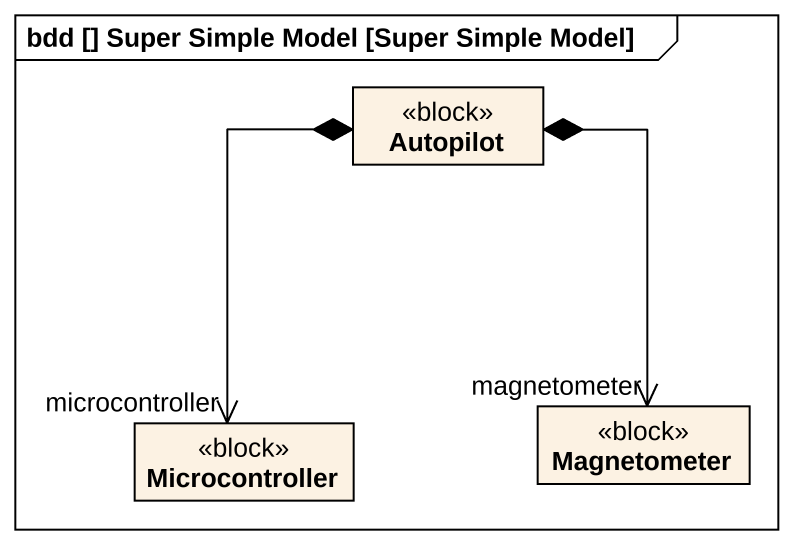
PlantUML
@startuml
mainframe bdd [] Super Simple Model [Super Simple Model]
hide circle
hide empty members
class Autopilot <<block>>
class Microcontroller <<block>>
class Magnetometer <<block>>
Autopilot *--> "microcontroller" Microcontroller
Autopilot *--> "magnetometer" Magnetometer
@enduml
